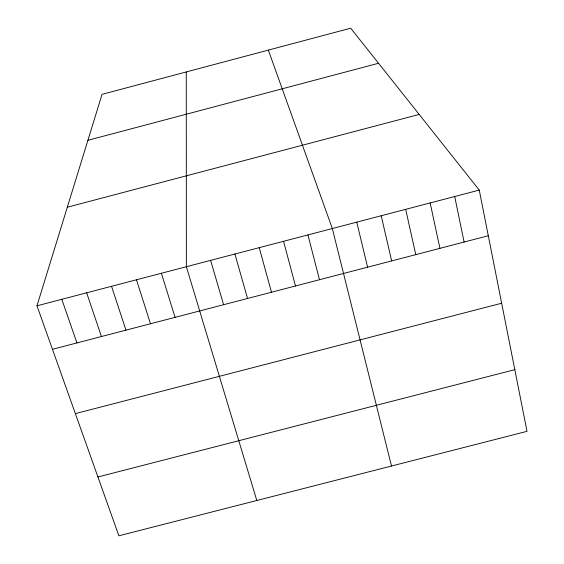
<?xml version="1.0" encoding="UTF-8"?>
<svg xmlns="http://www.w3.org/2000/svg" width="564" height="564" viewBox="0 0 564 564"><rect width="100%" height="100%" fill="white"/><g stroke="black" fill="none" stroke-linecap="round" stroke-linejoin="round"><path stroke-width="0.85" d="M36.977 305.808L102.042 94.35L350.702 28.2L479.259 190.096L527.023 431.34L118.877 535.8L36.977 305.808L479.259 190.096M87.899 140.309L378.55 63.267M67.313 207.214L419.179 114.436M52.466 349.299L488.297 235.745M75.372 413.616L501.657 303.228M97.924 476.968L514.812 369.667M268.337 50.111L332.33 228.54L391.501 466.026M61.807 299.308L76.937 342.926M86.659 292.808L101.428 336.546M111.545 286.3L125.955 330.151M136.46 279.779L150.503 323.757M161.396 273.258L175.08 317.356M256.803 500.501L186.367 266.723L186.275 71.945M210.626 260.378L223.598 304.715M234.913 254.026L247.533 298.476M259.228 247.659L271.488 292.237M283.565 241.293L295.473 285.983M307.937 234.92L319.485 279.73M356.751 222.145L367.587 267.195M381.194 215.751L391.677 260.921M405.671 209.35L415.795 254.639M430.17 202.941L439.934 248.35M454.704 196.519L464.101 242.055"/></g></svg>
